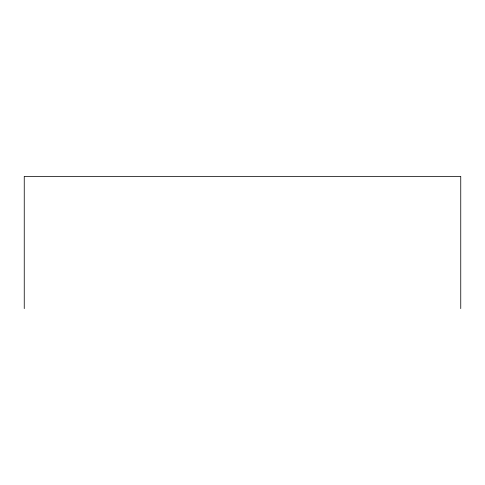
<?xml version="1.0" encoding="UTF-8"?>
<svg xmlns="http://www.w3.org/2000/svg" width="485" height="485" viewBox="0 0 485 485"><rect width="100%" height="100%" fill="white"/><g stroke="black" fill="none" stroke-linecap="round" stroke-linejoin="round"><path stroke-width="0.73" d="M460.75 308.612L460.75 176.388L24.25 176.388L24.25 308.612"/></g></svg>
